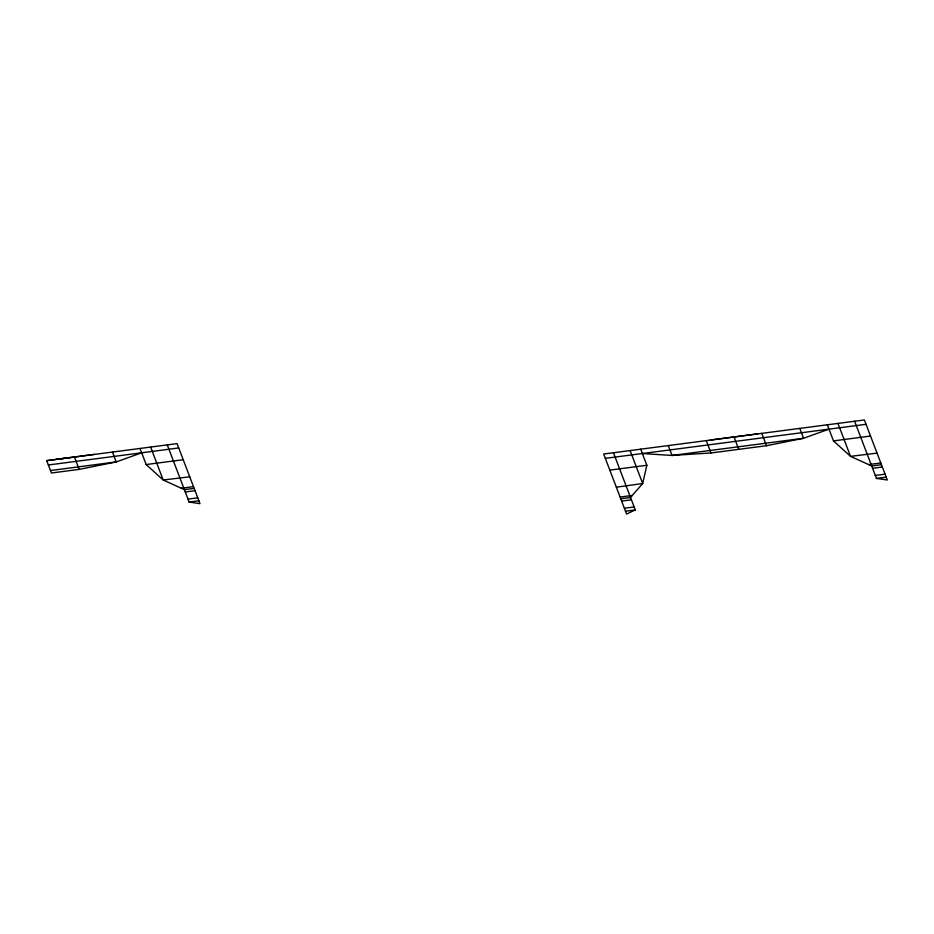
<?xml version="1.0" encoding="UTF-8"?>
<svg xmlns="http://www.w3.org/2000/svg" width="934" height="934" viewBox="0 0 934 934"><rect width="100%" height="100%" fill="white"/><g stroke="black" fill="none" stroke-linecap="round" stroke-linejoin="round"><path stroke-width="1.4" d="M640.712 449.184L646.853 465.272L642.685 483.508L630.532 497.483L620.76 498.756M613.451 452.745L635.283 509.917L626.597 514.039L603.668 454.017L864.382 419.961L887.3 479.983L876.442 478.406L854.61 421.234M141.676 452.803L116.236 461.933L79.168 469.382L51.428 473.001L46.7 460.649L70.54 457.508M828.995 429.138L803.555 438.279L766.487 445.716L710.996 452.967L672.048 455.453L642.37 453.527M46.7 460.649L177.063 443.615L199.981 503.648L189.123 502.072L167.279 444.899M56.752 459.318L94.521 454.379M48.37 464.992L178.721 447.958M50.483 470.526L116.236 461.933L112.465 452.056M140.018 448.46L146.171 464.548L183.204 459.715M189.73 476.795L163.205 480.006L146.171 464.548M181.289 488.237L193.49 486.637M194.144 488.365L184.372 489.638L163.205 480.006L150.619 447.071M185.259 491.961L195.031 490.677M187.991 499.118L197.763 497.845M189.123 502.072L198.895 500.787M710.167 440.077L757.859 433.843M605.337 458.361L866.04 424.305M609.82 470.117L646.853 465.272M827.337 424.795L833.49 440.895L870.523 436.05M616.347 487.198L642.685 483.508L630.111 450.562M877.049 453.13L850.524 456.352L833.49 440.895M620.106 497.04L632.306 495.452M868.608 464.572L880.809 462.984M881.462 464.7L871.691 465.973L850.524 456.352L837.938 423.406M621.647 501.079L631.419 499.807M872.578 468.296L882.35 467.023M624.379 508.236L634.151 506.964M875.31 475.453L885.082 474.18M625.511 511.19L635.283 509.917M876.442 478.406L886.214 477.134M799.784 428.391L803.555 438.279L672.048 455.453L668.277 445.576M761.77 433.364L766.487 445.716M734.019 436.984L738.747 449.347M706.279 440.614L710.996 452.967M74.451 457.018L79.168 469.382"/></g></svg>
